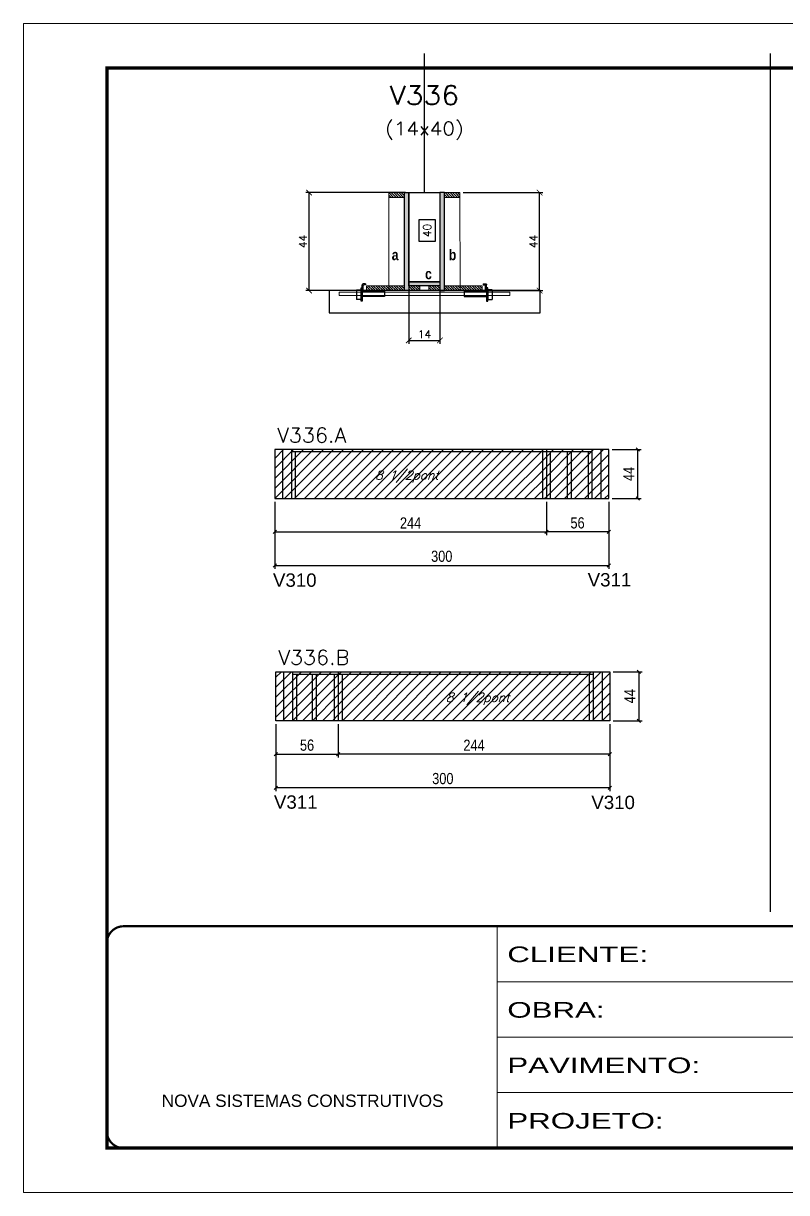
# Model space of a CAD drawing. Extents: x 137137 to 143418, y 10464 to 34486.
# Drawn here: x 138722 to 139408, y 21950 to 23000 of the extents above; entities that cross this region are included whole.
import ezdxf
from ezdxf.enums import TextEntityAlignment as Align

# ---------------------------------------------------------------- set-up
doc = ezdxf.new("R2010")
doc.units = 0
for name, pattern in [('CONTINUO', [0]), ('DASHED', [0.75, 0.5, -0.25]), ('HIDDEN', [0.375, 0.25, -0.125])]:
    doc.linetypes.add(name, pattern=pattern)
for name, color, linetype in [('5', 5, 'Continuous'), ('barrote', 251, 'Continuous'), ('COTA', 241, 'Continuous'), ('Cota Seção (2x)', 4, 'Continuous'), ('detalhes', 4, 'Continuous'), ('Painéis', 200, 'Continuous'), ('presilha', 1, 'Continuous'), ('SARR_2.2x7', 40, 'Continuous'), ('SARR_3.5x7', 81, 'Continuous'), ('texto', 7, 'Continuous'), ('Texto de Titulo', 7, 'Continuous'), ('Texto Qtd Sarr', 242, 'Continuous')]:
    doc.layers.add(name, color=color, linetype=linetype)
for name, color, linetype, lineweight in [('CONCRETO', 251, 'Continuous', 25), ('Folhas', 255, 'Continuous', 9), ('Hachura', 251, 'Continuous', 9), ('Madeira', 126, 'Continuous', 18), ('SARRAFO DE PRESSAO', 251, 'DASHED', 9), ('SCO-___-LAJ', 2, 'Continuous', 0), ('Texto Seção', 7, 'Continuous', 15)]:
    doc.layers.add(name, color=color, linetype=linetype, lineweight=lineweight)
doc.styles.add('ARIAL', font='arial.ttf')
doc.styles.add('COTA TECNICA', font='techl___.ttf', dxfattribs={"height": 10})
doc.styles.add('REGUA-120', font='ROMANS.shx', dxfattribs={"height": 15})
doc.styles.add('Romans', font='romans.shx')
doc.styles.get("Standard").update_dxf_attribs({"font": 'arial.ttf'})
doc.styles.add('TECNICA', font='techb___.ttf', dxfattribs={"height": 10})
doc.styles.add('Tecnologia', font='')
doc.styles.get('Tecnologia').set_extended_font_data('Forgotten Futurist')
doc.dimstyles.new('Cota Seção (2x)', dxfattribs={"dimtxt": 7, "dimasz": 5, "dimexe": 3, "dimexo": 3, "dimgap": 2, "dimtad": 3, "dimdec": 1, "dimlfac": 0.5, "dimzin": 12, "dimdsep": 46, "dimtxsty": 'Romans', "dimblk": 'ARCHTICK', "dimcen": 0, "dimclrd": 4, "dimclre": 4, "dimclrt": 1, "dimadec": 1, "dimazin": 3, "dimtfac": 1, "dimtdec": 1, "dimtmove": 0, "dimatfit": 3, "dimldrblk": 'OBLIQUE', "dimfxl": 1, "dimtolj": 1, "dimtzin": 12, "dimarcsym": 0})
doc.dimstyles.new('Cota Seção interna', dxfattribs={"dimtxt": 7, "dimasz": 6, "dimexe": 0.18, "dimexo": 2, "dimgap": -4, "dimtad": 3, "dimdec": 1, "dimlfac": 0.5, "dimzin": 12, "dimdsep": 46, "dimtxsty": 'Romans', "dimblk": 'ARCHTICK', "dimcen": 0.09, "dimse1": 1, "dimse2": 1, "dimsd1": 1, "dimsd2": 1, "dimclrd": 180, "dimclre": 5, "dimclrt": 1, "dimadec": 0, "dimazin": 3, "dimtfac": 1, "dimtdec": 1, "dimtofl": 0, "dimtmove": 0, "dimatfit": 3, "dimldrblk": 'ARCHTICK', "dimfxl": 1, "dimtolj": 1, "dimtzin": 0, "dimarcsym": 0})
doc.dimstyles.new('PAINEL', dxfattribs={"dimtxt": 10, "dimasz": 3, "dimexe": 3, "dimexo": 3, "dimgap": 3, "dimtad": 1, "dimdec": 1, "dimzin": 12, "dimdsep": 46, "dimtxsty": 'COTA TECNICA', "dimblk1": 'OBLIQUE', "dimblk2": 'OBLIQUE', "dimsah": 1, "dimcen": 0.9, "dimclrd": 4, "dimclre": 4, "dimclrt": 240, "dimadec": 1, "dimazin": 3, "dimtfac": 1, "dimtdec": 1, "dimtmove": 0, "dimatfit": 3, "dimfxl": 1, "dimtolj": 1, "dimtzin": 12, "dimarcsym": 0})
pattern_1 = [(315, (162015.1297, 14530.4116), (1.12253202, 1.12253202), [])]
pattern_2 = [(315, (162025.1297, 14530.4116), (1.12253202, 1.12253202), [])]
pattern_3 = [(45, (1571.5, -6878.4203), (-4.49012806, 4.49012806), [])]

# ---------------------------------------------------------------- blocks, each defined once
blk = doc.blocks.new('9999999999')
at = {"color": 30, "linetype": 'CONTINUO'}
for p, q in [((98564.6, 34230.2), (98564.6, 34429.4)), ((98564.6, 34379.6), (99584, 34379.6)), ((98564.6, 34329.8), (99488, 34329.8)), ((98564.6, 34280), (99488, 34280))]:
    blk.add_line(p, q, dxfattribs=at)
at = {"color": 30, "linetype": 'CONTINUO', "const_width": 2}
blk.add_lwpolyline([(99584, 34230.2), (99584, 34414.4, 0.414214), (99569, 34429.4), (98229, 34429.4, 0.414214), (98214, 34414.4), (98214, 34245.2, 0.414214), (98229, 34230.2), (99584, 34230.2)], format="xyb", dxfattribs=at)
at = {"layer": 'Folhas'}
blk.add_lwpolyline([(98139, 34190.2), (99624, 34190.2), (99624, 35240.2), (98139, 35240.2)], close=True, dxfattribs=at)
at = {"layer": 'Folhas', "color": 30, "const_width": 3}
blk.add_lwpolyline([(98214, 34230.2), (99584, 34230.2), (99584, 35200.2), (98214, 35200.2)], close=True, dxfattribs=at)
at = {"color": 7, "linetype": 'Continuous', "ltscale": 5, "style": 'ARIAL'}
blk.add_text('NOVA SISTEMAS CONSTRUTIVOS', height=11.059, dxfattribs=at).set_placement((98263.2, 34267.2))
at = {"layer": 'Folhas', "color": 7, "style": 'Tecnologia', "width": 1.5}
for s, p in [('CLIENTE:', (98573.7, 34397.2)), ('OBRA:', (98573.7, 34347.3)), ('PAVIMENTO:', (98573.7, 34297.5)), ('PROJETO:', (98573.7, 34247.7))]:
    blk.add_text(s, height=14, dxfattribs=at).set_placement(p)
blk = doc.blocks.new('_Oblique')
at = {"color": 0, "linetype": 'ByBlock', "lineweight": -2}
blk.add_line((-0.5, -0.5), (0.5, 0.5), dxfattribs=at)
blk = doc.blocks.new('*D1168')
at = {"layer": 'COTA', "color": 4, "linetype": 'ByBlock', "lineweight": -2, "transparency": 16777216}
for p, q in [((138948.1, 22570.4), (138948.1, 22510.2)), ((139248.1, 22570.4), (139248.1, 22510.2)), ((138948.1, 22513.2), (139248.1, 22513.2))]:
    blk.add_line(p, q, dxfattribs=at)
at = {"layer": 'Defpoints', "color": 0, "linetype": 'ByBlock', "transparency": 16777216}
for p in [(138948.1, 22573.4), (139248.1, 22573.4), (139248.1, 22513.2)]:
    blk.add_point(p, dxfattribs=at)
at = {"layer": 'COTA', "color": 4, "linetype": 'ByBlock', "lineweight": -2, "transparency": 16777216, "xscale": 3, "yscale": 3, "zscale": 3, "rotation": 180}
blk.add_blockref('_Oblique', (138948.1, 22513.2), dxfattribs=at)
at = {"layer": 'COTA', "color": 4, "linetype": 'ByBlock', "lineweight": -2, "transparency": 16777216, "xscale": 3, "yscale": 3, "zscale": 3}
blk.add_blockref('_Oblique', (139248.1, 22513.2), dxfattribs=at)
at = {"layer": 'COTA', "color": 240, "linetype": 'ByBlock', "transparency": 16777216, "insert": (139098.1, 22521.4), "char_height": 10, "attachment_point": 5, "style": 'COTA TECNICA'}
blk.add_mtext('\\A1;300', dxfattribs=at)
blk = doc.blocks.new('*D1169')
at = {"layer": 'COTA', "color": 4, "linetype": 'ByBlock', "lineweight": -2, "transparency": 16777216}
for p, q in [((138948.1, 22570.4), (138948.1, 22540.3)), ((139192.1, 22570.4), (139192.1, 22540.3)), ((138948.1, 22543.3), (139192.1, 22543.3))]:
    blk.add_line(p, q, dxfattribs=at)
at = {"layer": 'Defpoints', "color": 0, "linetype": 'ByBlock', "transparency": 16777216}
for p in [(138948.1, 22573.4), (139192.1, 22573.4), (139192.1, 22543.3)]:
    blk.add_point(p, dxfattribs=at)
at = {"layer": 'COTA', "color": 4, "linetype": 'ByBlock', "lineweight": -2, "transparency": 16777216, "xscale": 3, "yscale": 3, "zscale": 3, "rotation": 180}
blk.add_blockref('_Oblique', (138948.1, 22543.3), dxfattribs=at)
at = {"layer": 'COTA', "color": 4, "linetype": 'ByBlock', "lineweight": -2, "transparency": 16777216, "xscale": 3, "yscale": 3, "zscale": 3}
blk.add_blockref('_Oblique', (139192.1, 22543.3), dxfattribs=at)
at = {"layer": 'COTA', "color": 240, "linetype": 'ByBlock', "transparency": 16777216, "insert": (139070.1, 22551.4), "char_height": 10, "attachment_point": 5, "style": 'COTA TECNICA'}
blk.add_mtext('\\A1;244', dxfattribs=at)
blk = doc.blocks.new('*D1170')
at = {"layer": 'COTA', "color": 4, "linetype": 'ByBlock', "lineweight": -2, "transparency": 16777216}
for p, q in [((139192.1, 22570.4), (139192.1, 22540.3)), ((139248.1, 22570.4), (139248.1, 22540.3)), ((139248.1, 22543.3), (139192.1, 22543.3))]:
    blk.add_line(p, q, dxfattribs=at)
at = {"layer": 'Defpoints', "color": 0, "linetype": 'ByBlock', "transparency": 16777216}
for p in [(139192.1, 22573.4), (139248.1, 22573.4), (139192.1, 22543.3)]:
    blk.add_point(p, dxfattribs=at)
at = {"layer": 'COTA', "color": 4, "linetype": 'ByBlock', "lineweight": -2, "transparency": 16777216, "xscale": 3, "yscale": 3, "zscale": 3, "rotation": 180}
blk.add_blockref('_Oblique', (139192.1, 22543.3), dxfattribs=at)
at = {"layer": 'COTA', "color": 4, "linetype": 'ByBlock', "lineweight": -2, "transparency": 16777216, "xscale": 3, "yscale": 3, "zscale": 3}
blk.add_blockref('_Oblique', (139248.1, 22543.3), dxfattribs=at)
at = {"layer": 'COTA', "color": 240, "linetype": 'ByBlock', "transparency": 16777216, "insert": (139220.1, 22551.4), "char_height": 10, "attachment_point": 5, "style": 'COTA TECNICA'}
blk.add_mtext('\\A1;56', dxfattribs=at)
blk = doc.blocks.new('*D1171')
at = {"layer": 'COTA', "color": 4, "linetype": 'ByBlock', "lineweight": -2, "transparency": 16777216}
for p, q in [((139251.1, 22617.4), (139277.2, 22617.4)), ((139274.2, 22573.4), (139274.2, 22617.4)), ((139251.1, 22573.4), (139277.2, 22573.4))]:
    blk.add_line(p, q, dxfattribs=at)
at = {"layer": 'Defpoints', "color": 0, "linetype": 'ByBlock', "transparency": 16777216}
for p in [(139248.1, 22617.4), (139274.2, 22617.4), (139248.1, 22573.4)]:
    blk.add_point(p, dxfattribs=at)
at = {"layer": 'COTA', "color": 4, "linetype": 'ByBlock', "lineweight": -2, "transparency": 16777216, "xscale": 3, "yscale": 3, "zscale": 3}
for p, rotation in [((139274.2, 22617.4), 90), ((139274.2, 22573.4), 270)]:
    blk.add_blockref('_Oblique', p, dxfattribs=dict(at, rotation=rotation))
at = {"layer": 'COTA', "color": 240, "linetype": 'ByBlock', "transparency": 16777216, "insert": (139266.1, 22595.4), "char_height": 10, "attachment_point": 5, "rotation": 90, "style": 'COTA TECNICA'}
blk.add_mtext('\\A1;44', dxfattribs=at)
blk = doc.blocks.new('*D1172')
at = {"layer": 'COTA', "color": 4, "linetype": 'ByBlock', "lineweight": -2, "transparency": 16777216}
for p, q in [((138949.1, 22370.8), (138949.1, 22310.6)), ((139249.1, 22370.8), (139249.1, 22310.6)), ((139249.1, 22313.6), (138949.1, 22313.6))]:
    blk.add_line(p, q, dxfattribs=at)
at = {"layer": 'Defpoints', "color": 0, "linetype": 'ByBlock', "transparency": 16777216}
for p in [(138949.1, 22373.8), (139249.1, 22373.8), (138949.1, 22313.6)]:
    blk.add_point(p, dxfattribs=at)
at = {"layer": 'COTA', "color": 4, "linetype": 'ByBlock', "lineweight": -2, "transparency": 16777216, "xscale": 3, "yscale": 3, "zscale": 3, "rotation": 180}
blk.add_blockref('_Oblique', (138949.1, 22313.6), dxfattribs=at)
at = {"layer": 'COTA', "color": 4, "linetype": 'ByBlock', "lineweight": -2, "transparency": 16777216, "xscale": 3, "yscale": 3, "zscale": 3}
blk.add_blockref('_Oblique', (139249.1, 22313.6), dxfattribs=at)
at = {"layer": 'COTA', "color": 240, "linetype": 'ByBlock', "transparency": 16777216, "insert": (139099.1, 22321.8), "char_height": 10, "attachment_point": 5, "style": 'COTA TECNICA'}
blk.add_mtext('\\A1;300', dxfattribs=at)
blk = doc.blocks.new('*D1173')
at = {"layer": 'COTA', "color": 4, "linetype": 'ByBlock', "lineweight": -2, "transparency": 16777216}
for p, q in [((139005.1, 22370.8), (139005.1, 22340.7)), ((139249.1, 22370.8), (139249.1, 22340.7)), ((139249.1, 22343.7), (139005.1, 22343.7))]:
    blk.add_line(p, q, dxfattribs=at)
at = {"layer": 'Defpoints', "color": 0, "linetype": 'ByBlock', "transparency": 16777216}
for p in [(139005.1, 22373.8), (139249.1, 22373.8), (139005.1, 22343.7)]:
    blk.add_point(p, dxfattribs=at)
at = {"layer": 'COTA', "color": 4, "linetype": 'ByBlock', "lineweight": -2, "transparency": 16777216, "xscale": 3, "yscale": 3, "zscale": 3, "rotation": 180}
blk.add_blockref('_Oblique', (139005.1, 22343.7), dxfattribs=at)
at = {"layer": 'COTA', "color": 4, "linetype": 'ByBlock', "lineweight": -2, "transparency": 16777216, "xscale": 3, "yscale": 3, "zscale": 3}
blk.add_blockref('_Oblique', (139249.1, 22343.7), dxfattribs=at)
at = {"layer": 'COTA', "color": 240, "linetype": 'ByBlock', "transparency": 16777216, "insert": (139127.1, 22351.8), "char_height": 10, "attachment_point": 5, "style": 'COTA TECNICA'}
blk.add_mtext('\\A1;244', dxfattribs=at)
blk = doc.blocks.new('*D1174')
at = {"layer": 'COTA', "color": 4, "linetype": 'ByBlock', "lineweight": -2, "transparency": 16777216}
for p, q in [((138949.1, 22370.8), (138949.1, 22340.7)), ((139005.1, 22370.8), (139005.1, 22340.7)), ((138949.1, 22343.7), (139005.1, 22343.7))]:
    blk.add_line(p, q, dxfattribs=at)
at = {"layer": 'Defpoints', "color": 0, "linetype": 'ByBlock', "transparency": 16777216}
for p in [(138949.1, 22373.8), (139005.1, 22373.8), (139005.1, 22343.7)]:
    blk.add_point(p, dxfattribs=at)
at = {"layer": 'COTA', "color": 4, "linetype": 'ByBlock', "lineweight": -2, "transparency": 16777216, "xscale": 3, "yscale": 3, "zscale": 3, "rotation": 180}
blk.add_blockref('_Oblique', (138949.1, 22343.7), dxfattribs=at)
at = {"layer": 'COTA', "color": 4, "linetype": 'ByBlock', "lineweight": -2, "transparency": 16777216, "xscale": 3, "yscale": 3, "zscale": 3}
blk.add_blockref('_Oblique', (139005.1, 22343.7), dxfattribs=at)
at = {"layer": 'COTA', "color": 240, "linetype": 'ByBlock', "transparency": 16777216, "insert": (138977.1, 22351.8), "char_height": 10, "attachment_point": 5, "style": 'COTA TECNICA'}
blk.add_mtext('\\A1;56', dxfattribs=at)
blk = doc.blocks.new('*D1175')
at = {"layer": 'COTA', "color": 4, "linetype": 'ByBlock', "lineweight": -2, "transparency": 16777216}
for p, q in [((139252.1, 22417.8), (139278.2, 22417.8)), ((139275.2, 22417.8), (139275.2, 22373.8)), ((139252.1, 22373.8), (139278.2, 22373.8))]:
    blk.add_line(p, q, dxfattribs=at)
at = {"layer": 'Defpoints', "color": 0, "linetype": 'ByBlock', "transparency": 16777216}
for p in [(139249.1, 22417.8), (139249.1, 22373.8), (139275.2, 22373.8)]:
    blk.add_point(p, dxfattribs=at)
at = {"layer": 'COTA', "color": 4, "linetype": 'ByBlock', "lineweight": -2, "transparency": 16777216, "xscale": 3, "yscale": 3, "zscale": 3}
for p, rotation in [((139275.2, 22417.8), 90), ((139275.2, 22373.8), 270)]:
    blk.add_blockref('_Oblique', p, dxfattribs=dict(at, rotation=rotation))
at = {"layer": 'COTA', "color": 240, "linetype": 'ByBlock', "transparency": 16777216, "insert": (139267.1, 22395.8), "char_height": 10, "attachment_point": 5, "rotation": 90, "style": 'COTA TECNICA'}
blk.add_mtext('\\A1;44', dxfattribs=at)
blk = doc.blocks.new('_ArchTick')
at = {"color": 0, "linetype": 'ByBlock', "const_width": 0.15}
blk.add_lwpolyline([(-0.5, -0.5), (0.5, 0.5)], dxfattribs=at)
blk = doc.blocks.new('*D1176')
at = {"layer": 'COTA', "color": 4, "lineweight": -2, "transparency": 16777216}
for p, q in [((139065.5, 22848.1), (138975.9, 22848.1)), ((138978.9, 22760.1), (138978.9, 22848.1)), ((139027.5, 22760.1), (138975.9, 22760.1))]:
    blk.add_line(p, q, dxfattribs=at)
at = {"layer": 'Defpoints', "color": 0, "transparency": 16777216}
for p in [(138978.9, 22848.1), (139068.5, 22848.1), (139030.5, 22760.1)]:
    blk.add_point(p, dxfattribs=at)
at = {"layer": 'COTA', "color": 4, "lineweight": -2, "transparency": 16777216, "xscale": 5, "yscale": 5, "zscale": 5}
for p, rotation in [((138978.9, 22848.1), 90), ((138978.9, 22760.1), 270)]:
    blk.add_blockref('_ArchTick', p, dxfattribs=dict(at, rotation=rotation))
at = {"layer": 'COTA', "color": 1, "transparency": 16777216, "insert": (138973.4, 22804.1), "char_height": 7, "attachment_point": 5, "rotation": 90, "style": 'Romans'}
blk.add_mtext('\\A1;44', dxfattribs=at)
blk = doc.blocks.new('*D1177')
at = {"layer": 'COTA', "color": 4, "lineweight": -2, "transparency": 16777216}
for p, q in [((139117.5, 22848.1), (139189, 22848.1)), ((139186, 22760.1), (139186, 22848.1)), ((139137.5, 22760.1), (139189, 22760.1))]:
    blk.add_line(p, q, dxfattribs=at)
at = {"layer": 'Defpoints', "color": 0, "transparency": 16777216}
for p in [(139114.5, 22848.1), (139186, 22848.1), (139134.5, 22760.1)]:
    blk.add_point(p, dxfattribs=at)
at = {"layer": 'COTA', "color": 4, "lineweight": -2, "transparency": 16777216, "xscale": 5, "yscale": 5, "zscale": 5}
for p, rotation in [((139186, 22848.1), 90), ((139186, 22760.1), 270)]:
    blk.add_blockref('_ArchTick', p, dxfattribs=dict(at, rotation=rotation))
at = {"layer": 'COTA', "color": 1, "transparency": 16777216, "insert": (139180.5, 22804.1), "char_height": 7, "attachment_point": 5, "rotation": 90, "style": 'Romans'}
blk.add_mtext('\\A1;44', dxfattribs=at)
blk = doc.blocks.new('*D1178')
at = {"layer": 'Cota Seção (2x)', "color": 180, "lineweight": -2, "transparency": 16777216}
for p, q in [((139092.5, 22823.7), (139077.5, 22823.7)), ((139077.5, 22823.7), (139077.5, 22804.4)), ((139092.5, 22804.4), (139092.5, 22823.7)), ((139077.5, 22804.4), (139092.5, 22804.4))]:
    blk.add_line(p, q, dxfattribs=at)
at = {"layer": 'Defpoints', "color": 0, "transparency": 16777216}
for p in [(139096.5, 22848.1), (139096.5, 22848.1), (139096.5, 22768.1)]:
    blk.add_point(p, dxfattribs=at)
at = {"layer": 'Cota Seção (2x)', "color": 1, "transparency": 16777216, "insert": (139085, 22814.1), "char_height": 7, "attachment_point": 5, "rotation": 90, "style": 'Romans'}
blk.add_mtext('\\A1;40', dxfattribs=at)
blk = doc.blocks.new('titulo1')
at = {"layer": 'Defpoints', "color": 252, "linetype": 'HIDDEN', "ltscale": 2}
blk.add_line((0, 0), (0, 125), dxfattribs=at)
at = {"layer": 'Defpoints', "style": 'Romans', "oblique": 15}
blk.add_attdef('FOLHA', text='', height=10, dxfattribs=at).set_placement((0, 15.6), align=Align.MIDDLE_CENTER)
at = {"layer": 'Texto Qtd Sarr', "color": 3, "style": 'Romans', "oblique": 15}
for tag, height, p in [('TITULO', 17, (0, 71.4)), ('SEÇÃO', 12, (0, 41.5))]:
    blk.add_attdef(tag, text='', height=height, dxfattribs=at).set_placement(p, align=Align.MIDDLE_CENTER)
blk = doc.blocks.new('PRESILHA METÁLICA 1')
at = {"layer": 'presilha'}
for p, q in [((7.5, 10.6), (7.5, 19.9)), ((12, 21), (8.6, 21)), ((9, 11.6), (9, 18.9)), ((12, 19.5), (9.6, 19.5)), ((12, 21), (12, 19.5)), ((0, 13), (6, 13)), ((0, 13), (0, 0)), ((6, 0), (0, 0)), ((6, 15.5), (7.5, 15.5)), ((6, -2.5), (6, 15.5)), ((6, 13), (6, 0)), ((7.5, 15.5), (7.5, -2.5)), ((37.5, 4.1), (7.5, 4.1)), ((37.5, 11), (9.6, 11)), ((37.5, 11), (37.5, 4.1)), ((7.5, -2.5), (6, -2.5))]:
    blk.add_line(p, q, dxfattribs=at)
for centre, radius, start, end in [((8.6, 19.9), 1.14, 90, 180), ((9.6, 18.9), 0.57, 90, 180), ((9.6, 11.6), 0.57, 180, 270)]:
    blk.add_arc(centre, radius, start, end, dxfattribs=at)
blk = doc.blocks.new('*D1179')
at = {"layer": 'COTA', "color": 4, "lineweight": -2, "transparency": 16777216}
for p, q in [((139068.5, 22761.5), (139068.5, 22712.3)), ((139096.5, 22761.5), (139096.5, 22712.3)), ((139068.5, 22715.3), (139096.5, 22715.3))]:
    blk.add_line(p, q, dxfattribs=at)
at = {"layer": 'Defpoints', "color": 0, "transparency": 16777216}
for p in [(139068.5, 22764.5), (139096.5, 22764.5), (139096.5, 22715.3)]:
    blk.add_point(p, dxfattribs=at)
at = {"layer": 'COTA', "color": 4, "lineweight": -2, "transparency": 16777216, "xscale": 5, "yscale": 5, "zscale": 5, "rotation": 180}
blk.add_blockref('_ArchTick', (139068.5, 22715.3), dxfattribs=at)
at = {"layer": 'COTA', "color": 4, "lineweight": -2, "transparency": 16777216, "xscale": 5, "yscale": 5, "zscale": 5}
blk.add_blockref('_ArchTick', (139096.5, 22715.3), dxfattribs=at)
at = {"layer": 'COTA', "color": 1, "transparency": 16777216, "insert": (139082.5, 22720.8), "char_height": 7, "attachment_point": 5, "style": 'Romans'}
blk.add_mtext('\\A1;14', dxfattribs=at)

msp = doc.modelspace()

# ---------------------------------------------------------------- hatches: boundary and pattern name
at = {"layer": 'Hachura'}
h = msp.add_hatch(dxfattribs=at)
h.set_pattern_fill('ANSI31', color=256, scale=0.5, angle=270, style=0)
h.set_pattern_definition([(315, (162025.1297, 14540.4116), (1.12253202, 1.12253202), [])])
h.paths.add_polyline_path([(139064.51, 22843.66), (139064.51, 22848.06), (139050.51, 22848.06), (139050.51, 22843.66)])
h = msp.add_hatch(color=256, dxfattribs=at)
h.dxf.hatch_style = 1
h.paths.add_polyline_path([(139064.51, 22848.06), (139068.51, 22848.06), (139068.51, 22760.06), (139064.51, 22760.06)])
h = msp.add_hatch(color=256, dxfattribs=at)
h.dxf.hatch_style = 1
h.paths.add_polyline_path([(139100.5, 22848.06), (139096.5, 22848.06), (139096.51, 22760.06), (139100.51, 22760.06)])
h = msp.add_hatch(dxfattribs=at)
h.set_pattern_fill('ANSI31', color=256, scale=0.5, angle=270, style=0)
h.set_pattern_definition([(315, (162015.1394, 14540.4116), (1.12253202, 1.12253202), [])])
h.paths.add_polyline_path([(139100.5, 22843.66), (139100.5, 22848.06), (139114.5, 22848.06), (139114.5, 22843.66)])
h = msp.add_hatch(dxfattribs=at)
h.set_pattern_fill('ANSI31', color=256, scale=0.5, angle=270, style=0)
h.set_pattern_definition(pattern_2)
h.paths.add_polyline_path([(139030.51, 22760.06), (139030.51, 22764.46), (139050.51, 22764.46), (139050.51, 22760.06)])
h = msp.add_hatch(dxfattribs=at)
h.set_pattern_fill('ANSI31', color=256, scale=0.5, angle=270, style=0)
h.set_pattern_definition([(315, (162025.1297, 14456.8116), (1.12253202, 1.12253202), [])])
h.paths.add_polyline_path([(139064.51, 22760.06), (139064.51, 22764.46), (139050.51, 22764.46), (139050.51, 22760.06)])
h = msp.add_hatch(color=256, dxfattribs=at)
h.dxf.hatch_style = 1
h.paths.add_polyline_path([(139068.51, 22764.46), (139068.51, 22768.06), (139096.51, 22768.06), (139096.51, 22764.46)])
h = msp.add_hatch(dxfattribs=at)
h.set_pattern_fill('ANSI31', color=256, scale=0.5, angle=270, style=0)
h.set_pattern_definition(pattern_2)
h.paths.add_polyline_path([(139068.51, 22760.06), (139068.51, 22764.46), (139078.51, 22764.46), (139078.51, 22760.06)])
h = msp.add_hatch(dxfattribs=at)
h.set_pattern_fill('ANSI31', color=256, scale=0.5, angle=270, style=0)
h.set_pattern_definition(pattern_1)
h.paths.add_polyline_path([(139096.51, 22760.06), (139096.51, 22764.46), (139086.51, 22764.46), (139086.51, 22760.06)])
h = msp.add_hatch(dxfattribs=at)
h.set_pattern_fill('ANSI31', color=256, scale=0.5, angle=270, style=0)
h.set_pattern_definition([(315, (162015.1297, 14456.8116), (1.12253202, 1.12253202), [])])
h.paths.add_polyline_path([(139100.51, 22760.06), (139100.51, 22764.46), (139114.51, 22764.46), (139114.51, 22760.06)])
h = msp.add_hatch(dxfattribs=at)
h.set_pattern_fill('ANSI31', color=256, scale=0.5, angle=270, style=0)
h.set_pattern_definition(pattern_1)
h.paths.add_polyline_path([(139134.51, 22760.06), (139134.51, 22764.46), (139114.51, 22764.46), (139114.51, 22760.06)])
at = {"layer": 'Hachura', "linetype": 'ByBlock'}
h = msp.add_hatch(dxfattribs=at)
h.set_pattern_fill('ANSI31', color=256, scale=2)
h.set_pattern_definition(pattern_3)
h.paths.add_polyline_path([(139192.07, 22573.36), (139192.07, 22617.36), (138948.07, 22617.36), (138948.07, 22573.36)])
h.paths.add_polyline_path([(139030.41, 22585.01), (139098.03, 22585.01), (139103.53, 22600.98), (139035.91, 22600.98)], flags=24)
h = msp.add_hatch(dxfattribs=at)
h.set_pattern_fill('ANSI31', color=256, scale=2)
h.set_pattern_definition(pattern_3)
h.paths.add_polyline_path([(139248.07, 22573.36), (139248.07, 22617.36), (139192.07, 22617.36), (139192.07, 22573.36)])
h = msp.add_hatch(dxfattribs=at)
h.set_pattern_fill('ANSI31', color=256, scale=2)
h.set_pattern_definition(pattern_3)
h.paths.add_polyline_path([(138949.07, 22417.76), (138949.07, 22373.76), (139005.07, 22373.76), (139005.07, 22417.76)])
h = msp.add_hatch(dxfattribs=at)
h.set_pattern_fill('ANSI31', color=256, scale=2)
h.set_pattern_definition(pattern_3)
h.paths.add_polyline_path([(139005.07, 22417.76), (139005.07, 22373.76), (139249.07, 22373.76), (139249.07, 22417.76)])
h.paths.add_polyline_path([(139093.99, 22385.41), (139161.61, 22385.41), (139167.11, 22401.39), (139099.49, 22401.39)], flags=24)

# ---------------------------------------------------------------- linework, layer by layer
at = {"layer": 'barrote'}
msp.add_lwpolyline([(138997.05, 22740.06), (139186.64, 22740.06), (139186.64, 22760.06), (138997.05, 22760.06)], close=True, dxfattribs=at)
at = {"layer": 'CONCRETO'}
msp.add_lwpolyline([(139068.51, 22848.06), (139068.51, 22848.06), (139068.51, 22848.06), (139068.51, 22848.06), (139096.51, 22848.06), (139096.51, 22848.06), (139096.51, 22848.06), (139096.51, 22768.06), (139068.51, 22768.06), (139068.51, 22848.06)], close=True, dxfattribs=at)
at = {"layer": 'COTA', "linetype": 'ByBlock'}
msp.add_line((139393.18, 22973.06), (139393.18, 22202.3), dxfattribs=at)
at = {"layer": 'Madeira'}
for points in [[(139064.51, 22843.66), (139064.51, 22848.06), (139050.51, 22848.06), (139050.51, 22843.66)], [(139064.51, 22848.06), (139050.51, 22848.06), (139050.51, 22760.06), (139064.51, 22760.06)], [(139100.5, 22843.66), (139100.5, 22848.06), (139114.5, 22848.06), (139114.5, 22843.66)], [(139100.5, 22848.06), (139114.5, 22848.06), (139114.51, 22760.06), (139100.51, 22760.06)], [(139030.51, 22760.06), (139030.51, 22764.46), (139050.51, 22764.46), (139050.51, 22760.06)], [(139064.51, 22760.06), (139064.51, 22764.46), (139050.51, 22764.46), (139050.51, 22760.06)], [(139068.51, 22760.06), (139068.51, 22764.46), (139078.51, 22764.46), (139078.51, 22760.06)], [(139096.51, 22760.06), (139096.51, 22764.46), (139086.51, 22764.46), (139086.51, 22760.06)], [(139100.51, 22760.06), (139100.51, 22764.46), (139114.51, 22764.46), (139114.51, 22760.06)], [(139134.51, 22760.06), (139134.51, 22764.46), (139114.51, 22764.46), (139114.51, 22760.06)]]:
    msp.add_lwpolyline(points, close=True, dxfattribs=at)
at = {"layer": 'Painéis', "linetype": 'ByBlock'}
for p, q in [((138948.07, 22617.36), (138948.07, 22573.36)), ((139248.07, 22617.36), (138948.07, 22617.36)), ((139192.07, 22617.36), (139192.07, 22573.36)), ((139248.07, 22573.36), (139248.07, 22617.36)), ((138948.07, 22573.36), (139248.07, 22573.36)), ((138949.07, 22373.76), (138949.07, 22417.76)), ((138949.07, 22417.76), (139249.07, 22417.76)), ((139005.07, 22417.76), (139005.07, 22373.76)), ((139249.07, 22417.76), (139249.07, 22373.76)), ((139249.07, 22373.76), (138949.07, 22373.76))]:
    msp.add_line(p, q, dxfattribs=at)
at = {"layer": 'Painéis'}
for points in [[(139064.51, 22848.06), (139068.51, 22848.06), (139068.51, 22760.06), (139064.51, 22760.06)], [(139100.5, 22848.06), (139096.5, 22848.06), (139096.51, 22760.06), (139100.51, 22760.06)], [(139068.51, 22764.46), (139068.51, 22768.06), (139096.51, 22768.06), (139096.51, 22764.46)]]:
    msp.add_lwpolyline(points, close=True, dxfattribs=at)
at = {"layer": 'SARR_2.2x7', "linetype": 'Continuous'}
for p, q in [((138955.07, 22617.36), (138955.07, 22573.36)), ((139241.07, 22617.36), (139241.07, 22573.36)), ((139192.07, 22615.16), (138963.07, 22615.16)), ((139233.07, 22615.16), (139192.07, 22615.16)), ((138956.07, 22417.76), (138956.07, 22373.76)), ((139242.07, 22417.76), (139242.07, 22373.76)), ((138964.07, 22415.56), (139005.07, 22415.56)), ((139005.07, 22415.56), (139234.07, 22415.56))]:
    msp.add_line(p, q, dxfattribs=at)
at = {"layer": 'SARR_3.5x7'}
for p, q in [((138963.07, 22617.36), (138963.07, 22573.36)), ((139233.07, 22617.36), (139233.07, 22573.36)), ((138966.57, 22615.16), (138966.57, 22573.36)), ((139188.57, 22615.16), (139188.57, 22573.36)), ((139195.57, 22615.16), (139195.57, 22573.36)), ((139210.82, 22615.16), (139210.82, 22573.36)), ((139214.32, 22615.16), (139214.32, 22573.36)), ((139229.57, 22615.16), (139229.57, 22573.36)), ((138964.07, 22417.76), (138964.07, 22373.76)), ((139234.07, 22417.76), (139234.07, 22373.76)), ((138967.57, 22415.56), (138967.57, 22373.76)), ((138981.82, 22415.56), (138981.82, 22373.76)), ((138985.32, 22415.56), (138985.32, 22373.76)), ((139001.57, 22415.56), (139001.57, 22373.76)), ((139008.57, 22415.56), (139008.57, 22373.76)), ((139230.57, 22415.56), (139230.57, 22373.76))]:
    msp.add_line(p, q, dxfattribs=at)
at = {"layer": 'SCO-___-LAJ', "color": 1}
msp.add_lwpolyline([(139006.06, 22758.72), (139159.32, 22758.72), (139159.32, 22755.52), (139006.06, 22755.52)], close=True, dxfattribs=at)

# ---------------------------------------------------------------- block references
at = {"layer": 'presilha', "yscale": 0.6666666666666666, "zscale": 0.6666666666666666}
for p, xscale in [((139021.64, 22752.09), 0.6666666666666666), ((139143.38, 22752.09), -0.6666666666666666)]:
    msp.add_blockref('PRESILHA METÁLICA 1', p, dxfattribs=dict(at, xscale=xscale))
at = {"layer": 'SARRAFO DE PRESSAO', "color": 6, "linetype": 'ByBlock'}
msp.add_blockref('9999999999', (40583.31, -12240.18), dxfattribs=at)
at = {"layer": 'Texto Seção'}
ref = msp.add_blockref('titulo1', (139082.51, 22848.06), dxfattribs=at)
ref.add_attrib('TITULO', 'V336', dxfattribs={"layer": 'Texto de Titulo', "color": 7, "height": 17, "style": 'Romans', "width": 1.1}).set_placement((139082.51, 22935.56), align=Align.MIDDLE_CENTER)
ref.add_attrib('SEÇÃO', '(14x40)', dxfattribs={"layer": 'Texto de Titulo', "color": 7, "height": 12, "style": 'Romans', "width": 1.1}).set_placement((139082.51, 22905.56), align=Align.MIDDLE_CENTER)

# ---------------------------------------------------------------- texts
at = {"layer": '5', "linetype": 'Continuous'}
for s, rotation, p in [('V310', 0.00004, (138946.52, 22494.07)), ('V311', 0.00004, (139229.2, 22494.37)), ('V311', 359.99996, (138947.37, 22294.77)), ('V310', 359.99996, (139232.48, 22294.48))]:
    msp.add_text(s, height=12, rotation=rotation, dxfattribs=at).set_placement(p)
at = {"layer": 'detalhes', "style": 'TECNICA'}
for s, p in [('b', (139104.44, 22787.38)), ('a', (139053.2, 22787.39)), ('c', (139083.11, 22770.29))]:
    msp.add_text(s, height=9.6, dxfattribs=at).set_placement(p)
at = {"layer": 'texto', "color": 2, "char_height": 8, "attachment_point": 5, "style": 'Romans'}
for insert in [(139066.78, 22593), (139130.36, 22393.4)]:
    msp.add_mtext('{\\Q19;\\C256;8 1/2pont}', dxfattribs=dict(at, insert=insert))
at = {"layer": 'Texto Seção', "style": 'REGUA-120', "width": 1.05}
for s, p in [('V336.A', (138950.28, 22623.72)), ('V336.B', (138951.28, 22424.13))]:
    msp.add_text(s, height=13, dxfattribs=at).set_placement(p)

# ---------------------------------------------------------------- dimensions: what is measured, and where the dimension line sits
at = {"layer": 'COTA'}
for base, p1, p2, picture, middle in [((138978.86, 22848.06), (139030.51, 22760.06), (139068.51, 22848.06), '*D1176', (138973.36, 22804.06)), ((139185.99, 22848.06), (139134.51, 22760.06), (139114.5, 22848.06), '*D1177', (139180.49, 22804.06))]:
    dim = msp.add_linear_dim(base=base, p1=p1, p2=p2, angle=90, dimstyle='Cota Seção (2x)', dxfattribs=at)
    dim.commit()
    dim.dimension.update_dxf_attribs({"geometry": picture, "text_midpoint": middle})
dim = msp.add_linear_dim(base=(139096.51, 22715.33), p1=(139068.51, 22764.46), p2=(139096.51, 22764.46), dimstyle='Cota Seção (2x)', dxfattribs=at)
dim.commit()
dim.dimension.update_dxf_attribs({"geometry": '*D1179', "text_midpoint": (139082.51, 22720.83)})
at = {"layer": 'COTA', "linetype": 'ByBlock'}
for p1, p2, distance, picture, middle in [((139248.07, 22573.36), (139248.07, 22617.36), -26.15, '*D1171', (139266.15, 22595.36)), ((138948.07, 22573.36), (139248.07, 22573.36), -60.19, '*D1168', (139098.07, 22521.38)), ((138948.07, 22573.36), (139192.07, 22573.36), -30.07, '*D1169', (139070.07, 22551.36)), ((139248.07, 22573.36), (139192.07, 22573.36), 30.07, '*D1170', (139220.07, 22551.4)), ((139249.07, 22417.76), (139249.07, 22373.76), 26.15, '*D1175', (139267.15, 22395.76)), ((139249.07, 22373.76), (138949.07, 22373.76), 60.19, '*D1172', (139099.07, 22321.79)), ((138949.07, 22373.76), (139005.07, 22373.76), -30.07, '*D1174', (138977.07, 22351.8)), ((139249.07, 22373.76), (139005.07, 22373.76), 30.07, '*D1173', (139127.07, 22351.76))]:
    dim = msp.add_aligned_dim(p1=p1, p2=p2, distance=distance, dimstyle='PAINEL', dxfattribs=at)
    dim.commit()
    dim.dimension.update_dxf_attribs({"geometry": picture, "text_midpoint": middle})
at = {"layer": 'Cota Seção (2x)'}
dim = msp.add_linear_dim(base=(139096.5, 22848.06), p1=(139096.51, 22768.06), p2=(139096.5, 22848.06), angle=90, dimstyle='Cota Seção interna', dxfattribs=at)
dim.commit()
dim.dimension.update_dxf_attribs({"geometry": '*D1178', "text_midpoint": (139096.5, 22814.06), "dimtype": 160})

doc.saveas('drawing.dxf')
